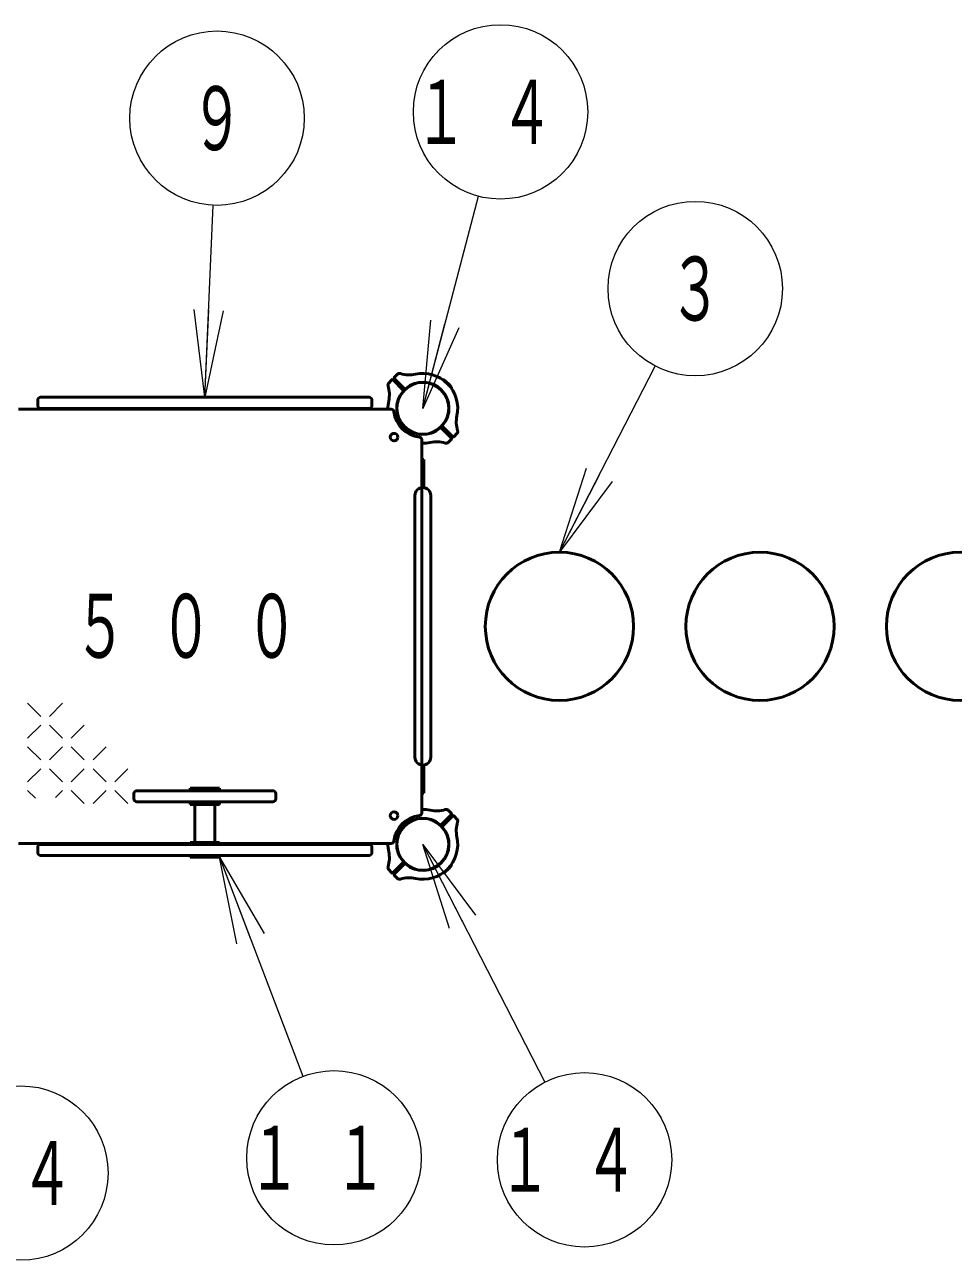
# Model space of a CAD drawing. Units: millimetres on the paper. Extents: x -385 to 0, y -594 to 267.
# Drawn here: x -167.3 to -135.35, y 172.29 to 214.79 of the extents above; entities that cross this region are included whole.
import ezdxf
from ezdxf.enums import TextEntityAlignment as Align

# ---------------------------------------------------------------- set-up
doc = ezdxf.new("R2010")
doc.units = ezdxf.units.MM
doc.layers.add('LY_1', color=140, linetype='Continuous', lineweight=50)
doc.styles.add('ＭＳ ゴシック', font='')
doc.styles.get('ＭＳ ゴシック').set_extended_font_data('MS Gothic')

msp = doc.modelspace()

# ---------------------------------------------------------------- linework, layer by layer
at = {"layer": 'LY_1', "color": 7, "lineweight": 13}
for p, q in [((-153.605, 201.596), (-151.692, 208.892)), ((-161.105, 201.976), (-160.817, 208.582)), ((-161.105, 201.976), (-161.474, 204.995)), ((-161.105, 201.976), (-160.974, 204.974)), ((-160.475, 204.952), (-161.105, 201.976)), ((-153.605, 201.596), (-153.328, 204.625)), ((-153.605, 201.596), (-152.844, 204.498)), ((-152.361, 204.371), (-153.605, 201.596)), ((-148.905, 196.646), (-145.606, 203.048)), ((-148.905, 196.646), (-147.975, 199.542)), ((-148.905, 196.646), (-147.531, 199.313)), ((-147.086, 199.084), (-148.905, 196.646)), ((-166.753, 190.999), (-167.203, 191.449)), ((-166.003, 191.449), (-166.453, 190.999)), ((-166.753, 190.699), (-167.203, 190.249)), ((-166.003, 190.249), (-166.453, 190.699)), ((-165.253, 190.699), (-165.703, 190.249)), ((-166.753, 189.499), (-167.203, 189.949)), ((-166.003, 189.949), (-166.453, 189.499)), ((-165.253, 189.499), (-165.703, 189.949)), ((-164.503, 189.949), (-164.953, 189.499)), ((-166.753, 189.199), (-167.203, 188.749)), ((-166.003, 188.749), (-166.453, 189.199)), ((-165.253, 189.199), (-165.703, 188.749)), ((-164.503, 188.749), (-164.953, 189.199)), ((-163.753, 189.199), (-164.203, 188.749)), ((-166.936, 188.181), (-167.203, 188.449)), ((-166.003, 188.449), (-166.242, 188.209)), ((-165.253, 187.999), (-165.703, 188.449)), ((-164.503, 188.449), (-164.953, 187.999)), ((-163.753, 187.999), (-164.203, 188.449)), ((-152.682, 183.699), (-153.605, 186.596)), ((-153.605, 186.596), (-151.792, 184.155)), ((-153.605, 186.596), (-152.237, 183.927)), ((-153.605, 186.596), (-149.41, 178.412)), ((-160.004, 183.171), (-160.605, 186.152)), ((-160.605, 186.152), (-159.069, 183.527)), ((-160.605, 186.152), (-159.536, 183.349)), ((-160.605, 186.152), (-157.732, 178.616))]:
    msp.add_line(p, q, dxfattribs=at)
at = {"layer": 'LY_1'}
for p, q in [((-154.579, 202.671), (-154.464, 202.778)), ((-154.68, 202.57), (-154.787, 202.455)), ((-154.289, 202.238), (-154.622, 202.571)), ((-154.247, 202.28), (-154.58, 202.614)), ((-152.91, 202.575), (-152.908, 202.577)), ((-155.455, 201.976), (-166.755, 201.976)), ((-152.627, 202.292), (-152.625, 202.294)), ((-161.105, 201.566), (-167.513, 201.566)), ((-166.855, 201.876), (-166.855, 201.696)), ((-155.455, 201.596), (-166.755, 201.596)), ((-161.105, 201.566), (-154.697, 201.566)), ((-155.355, 201.876), (-155.355, 201.696)), ((-152.963, 200.912), (-152.63, 200.579)), ((-152.921, 200.955), (-152.588, 200.622)), ((-152.53, 200.623), (-152.431, 200.729)), ((-153.635, 194.096), (-153.635, 200.504)), ((-152.631, 200.522), (-152.738, 200.422)), ((-153.573, 199.836), (-153.637, 199.836)), ((-153.637, 199.836), (-153.637, 198.867)), ((-153.573, 199.836), (-153.573, 198.867)), ((-153.877, 198.596), (-153.877, 194.096)), ((-153.333, 198.596), (-153.333, 194.096)), ((-153.877, 189.596), (-153.877, 194.096)), ((-153.635, 194.096), (-153.635, 187.689)), ((-153.333, 189.596), (-153.333, 194.096)), ((-153.637, 188.356), (-153.637, 189.326)), ((-153.573, 188.356), (-153.573, 189.326)), ((-163.545, 188.34), (-163.545, 188.16)), ((-158.765, 188.44), (-163.445, 188.44)), ((-161.605, 188.53), (-161.605, 188.44)), ((-160.605, 188.53), (-161.605, 188.53)), ((-160.605, 188.44), (-161.605, 188.44)), ((-160.605, 188.53), (-160.605, 188.44)), ((-158.665, 188.34), (-158.665, 188.16)), ((-153.573, 188.356), (-153.637, 188.356)), ((-158.765, 188.06), (-163.445, 188.06)), ((-161.605, 188.06), (-161.605, 187.97)), ((-160.605, 188.06), (-161.605, 188.06)), ((-160.605, 187.97), (-161.605, 187.97)), ((-161.445, 187.97), (-161.445, 186.66)), ((-160.765, 187.97), (-160.765, 186.66)), ((-160.605, 188.06), (-160.605, 187.97)), ((-152.963, 187.28), (-152.63, 187.614)), ((-152.921, 187.238), (-152.588, 187.571)), ((-152.631, 187.671), (-152.738, 187.77)), ((-152.53, 187.57), (-152.431, 187.464)), ((-161.105, 186.626), (-167.513, 186.626)), ((-160.605, 186.66), (-161.605, 186.66)), ((-161.605, 186.596), (-161.605, 186.66)), ((-161.105, 186.626), (-154.697, 186.626)), ((-160.605, 186.66), (-160.605, 186.596)), ((-166.855, 186.316), (-166.855, 186.496)), ((-155.455, 186.596), (-166.755, 186.596)), ((-155.455, 186.216), (-166.755, 186.216)), ((-161.605, 186.152), (-161.605, 186.216)), ((-160.605, 186.216), (-160.605, 186.152)), ((-155.355, 186.316), (-155.355, 186.496)), ((-160.605, 186.152), (-161.605, 186.152)), ((-154.289, 185.955), (-154.622, 185.622)), ((-154.247, 185.912), (-154.58, 185.579)), ((-152.627, 185.901), (-152.625, 185.899)), ((-154.68, 185.623), (-154.787, 185.738)), ((-154.579, 185.522), (-154.464, 185.414)), ((-152.91, 185.618), (-152.908, 185.616))]:
    msp.add_line(p, q, dxfattribs=at)
at = {"layer": 'LY_1', "color": 7, "lineweight": 13}
for centre in [(-150.931, 211.794), (-160.687, 211.579), (-144.232, 205.715), (-156.663, 175.813), (-148.041, 175.742), (-167.436, 175.286)]:
    msp.add_circle(centre, 3, dxfattribs=at)
at = {"layer": 'LY_1'}
for centre, radius in [((-153.605, 201.596), 0.891), ((-154.595, 200.606), 0.13), ((-148.905, 194.096), 2.55), ((-142.005, 194.096), 2.55), ((-135.105, 194.096), 2.55), ((-154.595, 187.586), 0.13), ((-153.605, 186.596), 0.891)]:
    msp.add_circle(centre, radius, dxfattribs=at)
for centre, radius, start, end in [((-154.404, 202.697), 0.1, 72.4588, 133), ((-154.073, 203.746), 1, 252.4588, 282.2728), ((-153.605, 201.596), 1.2, 45, 102.2728), ((-154.706, 202.396), 0.1, 137, 197.5412), ((-155.755, 202.064), 1, 347.7272, 17.5412), ((-154.651, 202.543), 0.04, 45, 137), ((-154.552, 202.642), 0.04, 133, 225), ((-153.605, 201.596), 0.9, 45, 130.7293), ((-152.893, 202.563), 0.02, 53.6269, 135), ((-153.605, 201.596), 1.22, 45, 53.6269), ((-153.605, 201.596), 1.2, 347.7272, 45), ((-153.605, 201.596), 1.22, 36.3731, 45), ((-166.755, 201.876), 0.1, 90, 180), ((-155.455, 201.876), 0.1, 0, 90), ((-153.605, 201.596), 0.9, 139.2707, 225), ((-154.317, 202.21), 0.04, 319.2707, 45), ((-154.218, 202.309), 0.04, 225, 310.7293), ((-153.605, 201.596), 0.9, 319.2707, 45), ((-152.639, 202.308), 0.02, 315, 36.3731), ((-166.755, 201.696), 0.1, 180, 270), ((-155.455, 201.696), 0.1, 270, 0), ((-153.605, 201.596), 1.2, 167.7272, 181.4325), ((-154.697, 201.466), 0.1, 6.7872, 90), ((-153.605, 201.596), 1, 186.7872, 263.2128), ((-151.455, 201.129), 1, 167.7272, 197.5412), ((-153.605, 201.596), 0.9, 225, 310.7293), ((-152.992, 200.884), 0.04, 45, 130.7293), ((-152.893, 200.983), 0.04, 139.2707, 225), ((-152.504, 200.797), 0.1, 317, 17.5412), ((-153.735, 200.504), 0.1, 0, 83.2128), ((-153.605, 201.596), 1.2, 268.5675, 282.2728), ((-153.137, 199.447), 1, 72.4588, 102.2728), ((-152.806, 200.496), 0.1, 252.4588, 313), ((-152.659, 200.551), 0.04, 313, 45), ((-152.56, 200.65), 0.04, 225, 317), ((-153.605, 198.596), 0.272, 0, 180), ((-153.605, 189.596), 0.272, 180, 0), ((-163.445, 188.34), 0.1, 90, 180), ((-158.765, 188.34), 0.1, 0, 90), ((-163.445, 188.16), 0.1, 180, 270), ((-158.765, 188.16), 0.1, 270, 0), ((-153.605, 186.596), 1, 96.7872, 173.2128), ((-153.605, 186.596), 0.9, 49.2707, 135), ((-153.735, 187.689), 0.1, 276.7872, 0), ((-153.605, 186.596), 1.2, 77.7272, 91.4325), ((-153.137, 188.746), 1, 257.7272, 287.5412), ((-152.806, 187.697), 0.1, 47, 107.5412), ((-152.659, 187.642), 0.04, 315, 47), ((-152.56, 187.543), 0.04, 43, 135), ((-152.504, 187.396), 0.1, 342.4588, 43), ((-153.605, 186.596), 0.9, 135, 220.7293), ((-152.992, 187.309), 0.04, 229.2707, 315), ((-153.605, 186.596), 0.9, 315, 40.7293), ((-152.893, 187.21), 0.04, 135, 220.7293), ((-151.455, 187.064), 1, 162.4588, 192.2728), ((-153.605, 186.596), 1.2, 178.5675, 192.2728), ((-154.697, 186.726), 0.1, 270, 353.2128), ((-153.605, 186.596), 1.2, 315, 12.2728), ((-166.755, 186.496), 0.1, 90, 180), ((-166.755, 186.316), 0.1, 180, 270), ((-155.455, 186.496), 0.1, 0, 90), ((-155.455, 186.316), 0.1, 270, 0), ((-155.755, 186.129), 1, 342.4588, 12.2728), ((-154.706, 185.797), 0.1, 162.4588, 223), ((-154.317, 185.983), 0.04, 315, 40.7293), ((-154.218, 185.884), 0.04, 49.2707, 135), ((-153.605, 186.596), 0.9, 229.2707, 315), ((-153.605, 186.596), 1.22, 315, 323.6269), ((-152.639, 185.885), 0.02, 323.6269, 45), ((-154.651, 185.65), 0.04, 223, 315), ((-154.552, 185.551), 0.04, 135, 227), ((-154.404, 185.496), 0.1, 227, 287.5412), ((-154.073, 184.447), 1, 77.7272, 107.5412), ((-153.605, 186.596), 1.2, 257.7272, 315), ((-152.893, 185.63), 0.02, 225, 306.3731), ((-153.605, 186.596), 1.22, 306.3731, 315)]:
    msp.add_arc(centre, radius, start, end, dxfattribs=at)

# ---------------------------------------------------------------- texts
at = {"layer": 'LY_1', "color": 7, "style": 'ＭＳ ゴシック', "width": 0.6}
for s, p in [('９', (-160.687, 211.579)), ('３', (-144.232, 205.715))]:
    msp.add_text(s, height=2.199, dxfattribs=at).set_placement(p, align=Align.MIDDLE_CENTER)
at = {"layer": 'LY_1', "color": 7, "char_height": 2.199, "style": 'ＭＳ ゴシック'}
for s, insert, attachment_point in [('\\T1.64;\\W0.6;１４', (-150.931, 211.794), 5), ('\\T1.64;\\W0.6;５００', (-165.605, 194.096), 4), ('\\T1.64;\\W0.6;１１', (-156.663, 175.813), 5), ('\\T1.64;\\W0.6;１４', (-148.041, 175.742), 5), ('\\T1.64;\\W0.6;１４', (-167.436, 175.286), 5)]:
    msp.add_mtext(s, dxfattribs=dict(at, insert=insert, attachment_point=attachment_point))

doc.saveas('drawing.dxf')
